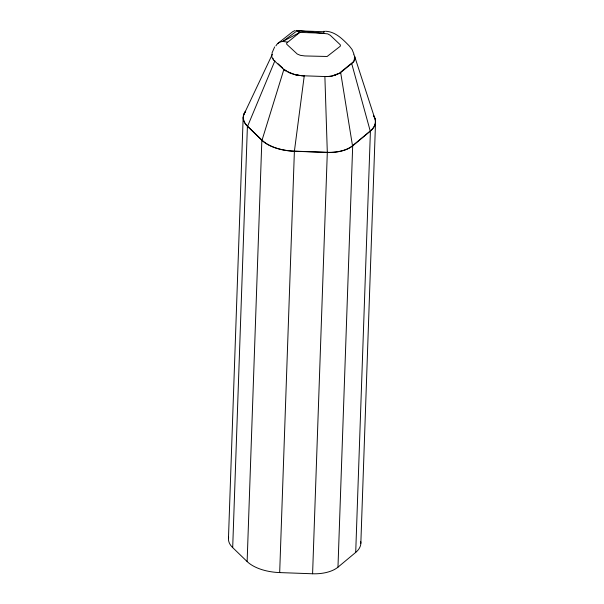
<?xml version="1.0" encoding="UTF-8"?>
<svg xmlns="http://www.w3.org/2000/svg" width="604" height="604" viewBox="0 0 604 604"><rect width="100%" height="100%" fill="white"/><g stroke="black" fill="none" stroke-linecap="round" stroke-linejoin="round"><path stroke-width="0.91" d="M228.455 538.594L243.163 117.267M360.762 541.72A35.659 18.467 2 0 1 355.711 552.396L337.976 567.164A28.992 15.017 2 0 1 312.593 573.77L279.682 572.584A38.037 19.706 2 0 1 247.134 561.561L232.691 547.609L247.406 126.281A34.194 17.712 2 0 1 245.458 111.287M247.134 561.561L261.849 140.234L247.406 126.281M279.682 572.584L294.39 151.264A38.037 19.706 2 0 1 261.849 140.234M312.593 573.77L327.308 152.442A28.992 15.017 2 0 0 352.691 145.836L370.418 131.068A35.659 18.467 2 0 0 373.642 115.621M337.976 567.164L352.691 145.836M355.711 552.396L370.418 131.068M360.837 543.336L375.545 122.008M324.084 31.582L324.031 31.166L323.797 33.25L299.841 32.389L296.753 30.389L299.841 32.389L286.862 42.914A4.998 2.59 2 0 0 286.809 44.319L297.259 54.035L300.362 55.334L304.771 55.945L327.126 56.482L340.143 46.342A5.844 3.028 2 0 0 340.203 44.711L330.26 35.281L327.738 33.877L296.662 30.464M373.431 115.651A35.44 18.354 2 0 1 370.229 131.008L352.502 145.768A28.773 14.904 2 0 1 327.308 152.329L294.405 151.143L304.257 75.802A24.636 12.759 2 0 1 294.276 74.345L287.632 71.77M272.034 52.941L274.646 46.916M294.405 151.151A37.818 19.592 2 0 1 262.038 140.181L283.956 69.203M262.038 140.181L247.602 126.236L274.888 60.83M244.024 114.239L272.268 54.443M290.237 73.175L293.778 74.337A24.621 12.752 2 0 0 303.744 75.794L324.884 76.542A18.739 9.709 2 0 0 332.54 75.976L339.795 73.265L353.468 62.129A20.37 10.555 2 0 0 353.763 54.617M277.621 43.631L292.661 31.695L295.197 30.457M297.1 30.774L282.846 41.45A14.473 10.721 50.1 0 0 275.9 45.881M324.378 76.527A18.739 9.709 2 0 0 332.026 75.961L339.289 73.25L352.962 62.114A20.362 10.547 2 0 0 354.389 57.463M334.782 75.281L336.043 74.851M323.933 31.733L297.228 30.781L299.841 32.389L282.846 41.45L287.625 42.106M294.39 151.264L327.308 152.442M325.435 31.249C335.431 31.536 342.815 39.343 349.316 45.972L352.124 49.573L354.004 54.269M290.237 73.19L283.45 69.188M285.035 70.102L286.258 70.962M284.529 70.087L285.752 70.947M278.127 63.82L282.657 68.003M274.382 60.815L283.457 69.203M273.552 59.97L274.39 60.83M273.567 59.985L272.88 59.094A19.524 10.109 2 0 1 272.132 53.643M354.691 56.504L374.91 118.799M351.77 63.813L370.229 131.008M340.671 72.639L352.502 145.768M324.884 76.542L327.308 152.329M232.691 547.609A34.194 17.712 2 0 1 228.644 537.054M247.602 126.236A33.975 17.599 2 0 1 245.669 111.332M273.378 59.109A19.532 10.117 2 0 1 272.857 58.21M303.744 75.787A24.636 12.759 2 0 1 293.771 74.33"/></g></svg>
